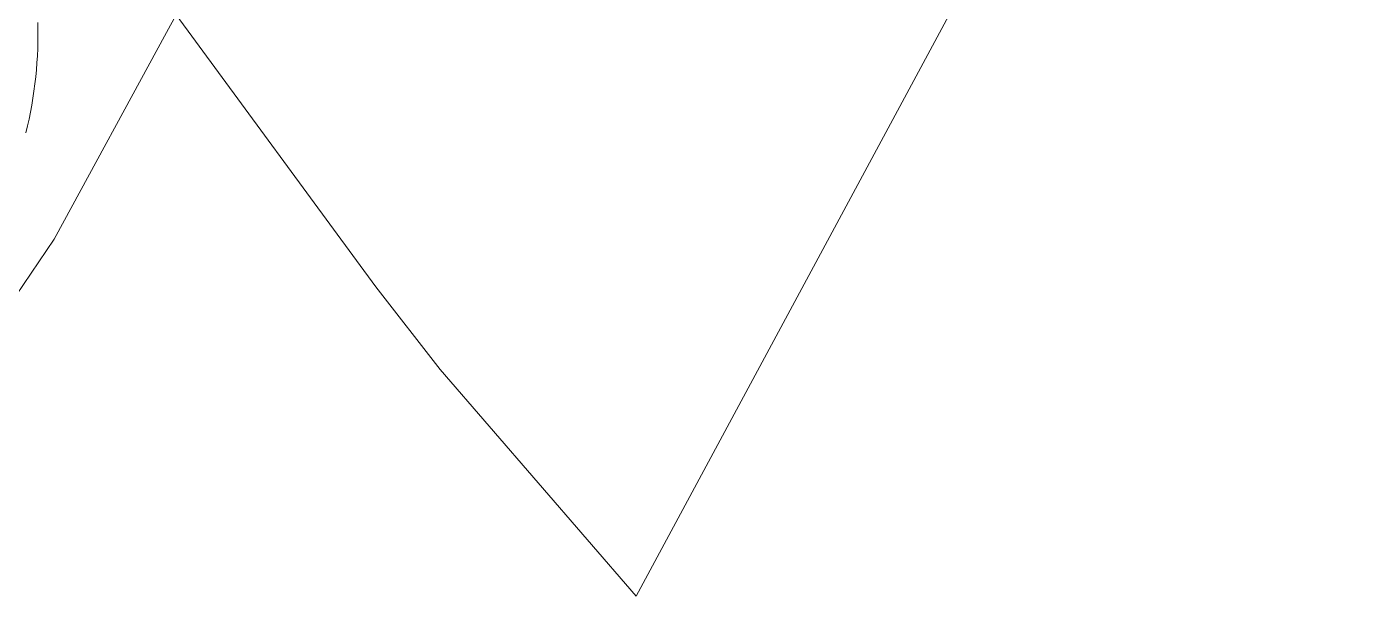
# Model space of a CAD drawing. Extents: x 294483 to 298733, y 6233899 to 6239242.
# Drawn here: x 296413 to 297171, y 6234851 to 6235171 of the extents above; entities that cross this region are included whole.
import ezdxf

# ---------------------------------------------------------------- set-up
doc = ezdxf.new("R2010")
doc.units = 0
doc.layers.add('Cadastre Land Parcels_SP_EXT', color=9, linetype='Continuous', lineweight=5)
doc.layers.add('Cadastre Roads_SP_EXT', color=94, linetype='Continuous', lineweight=15)

msp = doc.modelspace()

# ---------------------------------------------------------------- linework, layer by layer
at = {"layer": 'Cadastre Land Parcels_SP_EXT', "linetype": 'Continuous'}
msp.add_lwpolyline([(296691.06501, 6235684.3681), (296688.66599, 6235679.90103), (296514.60497, 6235355.66909), (296451.86399, 6235238.79903), (296454.66899, 6235234.98403), (296491.37402, 6235185.07902), (296491.39496, 6235185.0511), (296496.58397, 6235177.99607), (296609.27201, 6235024.70408), (296645.50101, 6234978.21507), (296755.85204, 6234850.51604), (297171.26197, 6235621.80502), (297171.26197, 6235621.80502), (297011.91797, 6235840.26908)], dxfattribs=at)
at = {"layer": 'Cadastre Roads_SP_EXT', "linetype": 'Continuous'}
for points in [[(296367.24802, 6234962.23202), (296427.85596, 6235051.56202), (296491.18699, 6235168.07104), (296496.58397, 6235177.99607), (296491.39503, 6235185.05108), (296491.37402, 6235185.07908), (296454.66903, 6235234.9841), (296451.864, 6235238.79908), (296450.84301, 6235240.14504), (296438.36496, 6235256.61706), (296366.163, 6235351.93702)], [(296418.68903, 6235173.58502), (296418.75596, 6235169.5861), (296418.75499, 6235165.58408), (296418.68603, 6235161.5871), (296418.66704, 6235160.97205), (296418.60399, 6235158.95506), (296418.42402, 6235154.95807), (296418.17703, 6235150.9671), (296417.86196, 6235146.97903), (296417.48003, 6235142.99803), (296417.03003, 6235139.02304), (296416.513, 6235135.05608), (296415.93, 6235131.10007), (296415.27999, 6235127.15307), (296414.564, 6235123.2171), (296413.781, 6235119.29509), (296412.93202, 6235115.38606), (296412.017, 6235111.49107)]]:
    msp.add_lwpolyline(points, dxfattribs=at)

doc.saveas('drawing.dxf')
